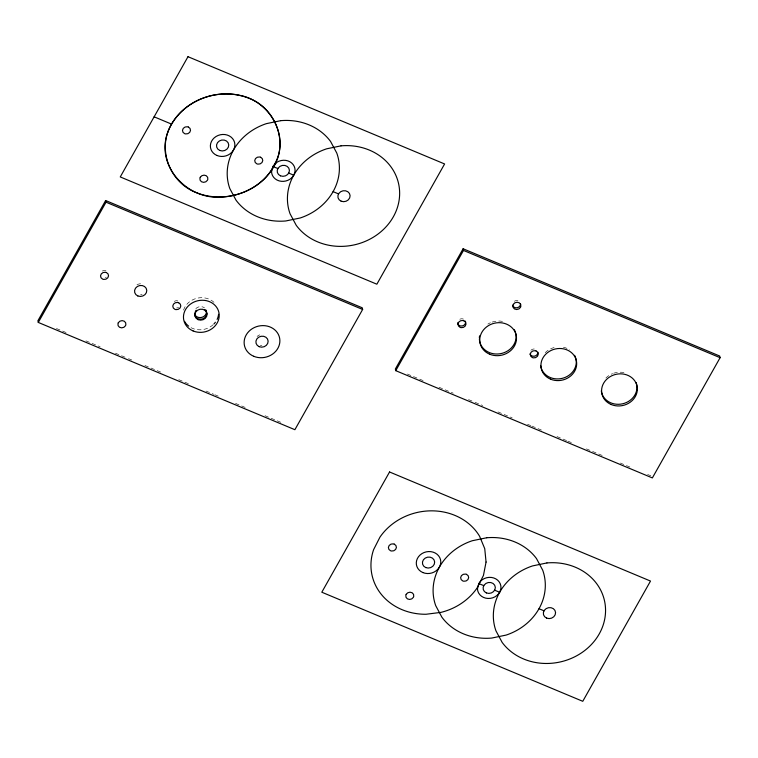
<?xml version="1.0" encoding="UTF-8"?>
<svg xmlns="http://www.w3.org/2000/svg" width="758" height="758" viewBox="0 0 758 758"><rect width="100%" height="100%" fill="white"/><g stroke="black" fill="none" stroke-linecap="round" stroke-linejoin="round"><path stroke-width="0.57" stroke-dasharray="3.79 2.84" d="M463.47 319.109L462.475 318.834A4.065 3.61 -13.1 0 0 459.433 319.459M106.006 270.871L105.011 270.597A4.065 3.61 -13.1 0 0 101.97 271.231M407.378 374.026L423.76 380.867M439.043 387.262L453.237 393.194M468.529 399.589L473.987 401.863M475.077 402.327L482.723 405.521M498.006 411.907L512.2 417.848M527.492 424.234L530.771 425.608M531.86 426.062L541.686 430.165M556.969 436.561L566.804 440.663M567.894 441.128L573.351 443.402M586.455 448.878L602.837 455.729M620.309 463.034L632.314 468.056M647.607 474.442L650.876 475.816M56.462 328.527L68.476 333.548M85.948 340.854L100.141 346.785M115.424 353.181L127.439 358.202M128.528 358.657L131.807 360.022M144.911 365.498L161.293 372.349M178.765 379.654L190.77 384.676M206.062 391.062L213.699 394.255M214.798 394.719L220.256 396.993M235.539 403.389L247.553 408.41M265.025 415.716L281.408 422.557M530.884 350.319A4.065 3.61 -13.1 0 1 534.731 349.04L535.726 349.315A4.065 3.61 -13.1 0 1 536.588 349.817M545.21 352.688A17.984 15.956 -13.1 0 1 556.448 347.031M563.393 347.24A17.984 15.956 -13.1 0 1 569.59 349.826M605.879 378.043A17.984 15.956 -13.1 0 1 612.587 373.609M613.686 373.201A17.984 15.956 -13.1 0 1 626.269 373.211M514.322 301.267A4.065 3.61 -13.1 0 1 519.221 301.419M487.849 324.102A18.476 16.392 -13.1 0 1 490.388 322.756M492.188 322.065A18.476 16.392 -13.1 0 1 505.122 322.074M195.829 308.62A6.159 5.467 -13.1 0 1 204.489 307.852M142.116 294.436A6.159 5.467 -13.1 0 1 140.543 294.758M136.971 284.809A6.159 5.467 -13.1 0 1 143.091 284.269M178.575 307.341A4.065 3.61 -13.1 0 1 176.576 307.994M174.226 301.438A4.065 3.61 -13.1 0 1 177.268 300.803L178.263 301.078A4.065 3.61 -13.1 0 1 179.125 301.58M261.889 345.487A6.159 5.467 -13.1 0 1 260.297 345.44M257.095 336.514A6.159 5.467 -13.1 0 1 259.767 334.856M106.319 277.134A4.065 3.61 -13.1 0 1 105.362 277.58M213.121 324.727A17.984 15.956 -13.1 0 1 190.495 327.39M183.559 310.098A17.984 15.956 -13.1 0 1 197.611 298.102A17.984 15.956 -13.1 0 1 215.149 303.57"/><path stroke-width="1.14" d="M171.516 124.094C156.754 148.748 169.574 182.441 196.095 192.551C223.837 203.798 258.516 192.883 273.733 166.817C288.495 142.163 275.675 108.46 249.155 98.36C221.412 87.113 186.733 98.028 171.516 124.094L154.12 116.817M272.861 166.457L271.544 171.848A11.825 10.489 -13.1 0 0 285.851 180.991A11.825 10.489 -13.1 0 0 294.161 166.248A11.825 10.489 -13.1 0 0 276.964 162.231L272.861 166.457L277.864 168.541M478.772 583.546L477.455 588.938A11.825 10.489 -13.1 0 0 492.757 597.797A11.825 10.489 -13.1 0 0 499.115 581.765A11.825 10.489 -13.1 0 0 480.525 581.206L478.772 583.546L483.765 585.64M105.637 200.529L37.9 320.767L38.288 322.434L294.89 429.701L362.637 309.454L362.248 307.795L105.637 200.529L106.025 202.187L38.288 322.434M463.11 248.757L395.363 369.004L395.752 370.662L652.363 477.928L720.1 357.691L719.712 356.033L463.11 248.757L463.489 250.424L395.752 370.662M288.732 173.089L293.734 175.183M333.094 191.632L338.532 193.906M463.489 250.424L720.1 357.691M106.025 202.187L362.637 309.454M494.642 590.188L499.645 592.273M539.004 608.731L544.007 610.815M537.905 352.262A4.065 3.61 -13.1 0 1 532.997 356.203L532.002 355.928A4.065 3.61 -13.1 0 1 530.013 353.901M465.459 321.136A4.065 3.61 -13.1 0 1 460.741 325.997L459.746 325.722A4.065 3.61 -13.1 0 1 457.567 322.766M574.611 355.312A17.984 15.956 -13.1 0 1 563.241 378.09A17.984 15.956 -13.1 0 1 540.634 365.489M636.133 382.591A17.984 15.956 -13.1 0 1 622.782 403.758A17.984 15.956 -13.1 0 1 601.302 390.844M520.528 303.873A4.065 3.61 -13.1 0 1 520.443 304.82L520.083 305.72A4.065 3.61 -13.1 0 1 512.635 305.502M514.379 329.739A18.476 16.392 -13.1 0 1 502.128 353.313A18.476 16.392 -13.1 0 1 479.378 339.129M479.359 338.059A18.476 16.392 -13.1 0 1 479.568 335.889M206.195 310.174A6.159 5.467 -13.1 0 1 202.206 317.261A6.159 5.467 -13.1 0 1 194.512 314.039M204.868 309.501A6.159 5.467 -13.1 0 1 202.585 318.9A6.159 5.467 -13.1 0 1 194.749 312.846M195.299 311.472A6.159 5.467 -13.1 0 1 196.218 310.259M218.56 314.276A17.984 15.956 -13.1 0 1 217.11 319.421M215.395 322.235A17.984 15.956 -13.1 0 1 213.936 323.941M188.666 326.158A17.984 15.956 -13.1 0 1 184.535 321.316M167.698 132.555C155.447 165.651 186.828 199.165 220.133 197.165C242.2 196.474 265.215 184.781 274.614 164.107C290.466 136.715 269.801 100.937 239.916 95.375C211.037 88.771 178.083 104.14 167.698 132.555M486.058 562.048L483.452 575.445L477.104 587.971A57.902 51.355 -13.1 0 1 441.014 612.369L426.043 614.264A57.902 51.355 -13.1 0 1 373.609 549.654L379.957 537.128A57.902 51.355 -13.1 0 1 479.596 536.257L484.741 548.678L486.058 562.048M118.314 322.737L117.954 323.647A4.065 3.61 -13.1 0 0 125.487 325.741L125.847 324.831A4.065 3.61 -13.1 0 0 118.314 322.737M200.283 177.249L199.923 178.158A4.065 3.61 -13.1 0 0 207.455 180.243L207.815 179.343A4.065 3.61 -13.1 0 0 200.283 177.249M513.289 304.384L512.929 305.294A4.065 3.61 -13.1 0 0 520.471 307.388L520.831 306.478A4.065 3.61 -13.1 0 0 513.289 304.384M406.184 594.338L405.833 595.248A4.065 3.61 -13.1 0 0 413.366 597.342L413.726 596.432A4.065 3.61 -13.1 0 0 406.184 594.338M187.993 56.698L120.257 176.936L376.859 284.203L444.605 163.965L187.993 56.698M389.555 471.978L321.809 592.216L582.769 701.302L650.506 581.064L389.555 471.978M280.792 120.664L266.361 123.649A56.424 50.047 -13.1 0 0 229.807 188.543L236.003 200.15A56.424 50.047 -13.1 0 0 285.804 220.966L300.225 217.982A56.424 50.047 -13.1 0 0 336.789 153.088L330.583 141.481A56.424 50.047 -13.1 0 0 280.792 120.664M341.024 145.849L326.603 148.824A56.424 50.047 -13.1 0 0 290.039 213.728L296.245 225.334A56.424 50.047 -13.1 0 0 393.336 216.816A56.424 50.047 -13.1 0 0 341.024 145.849M486.693 537.763L472.272 540.738A56.424 50.047 -13.1 0 0 435.708 605.642L441.914 617.249A56.424 50.047 -13.1 0 0 491.715 638.065L506.136 635.081A56.424 50.047 -13.1 0 0 542.7 570.177L536.493 558.58A56.424 50.047 -13.1 0 0 486.693 537.763M546.935 562.938L532.514 565.923A56.424 50.047 -13.1 0 0 495.95 630.827L502.156 642.424A56.424 50.047 -13.1 0 0 599.246 633.906A56.424 50.047 -13.1 0 0 546.935 562.938M188.363 127.041L187.368 126.766A4.065 3.61 -13.1 0 0 184.63 133.654L185.625 133.929A4.065 3.61 -13.1 0 0 188.363 127.041M260.619 157.247L259.624 156.972A4.065 3.61 -13.1 0 0 256.886 163.861L257.881 164.135A4.065 3.61 -13.1 0 0 260.619 157.247M463.858 320.767L462.863 320.492A4.065 3.61 -13.1 0 0 460.134 327.38L461.12 327.655A4.065 3.61 -13.1 0 0 463.858 320.767M536.114 350.973L535.12 350.698A4.065 3.61 -13.1 0 0 532.391 357.587L533.376 357.861A4.065 3.61 -13.1 0 0 536.114 350.973M106.395 272.539L105.4 272.264A4.065 3.61 -13.1 0 0 102.671 279.152L103.657 279.427A4.065 3.61 -13.1 0 0 106.395 272.539M178.651 302.745L177.656 302.461A4.065 3.61 -13.1 0 0 174.927 309.349L175.913 309.634A4.065 3.61 -13.1 0 0 178.651 302.745M394.264 544.14L393.279 543.865A4.065 3.61 -13.1 0 0 390.541 550.753L391.535 551.028A4.065 3.61 -13.1 0 0 394.264 544.14M466.521 574.346L465.535 574.071A4.065 3.61 -13.1 0 0 462.797 580.96L463.792 581.234A4.065 3.61 -13.1 0 0 466.521 574.346M550.554 379.171A17.984 15.956 -13.1 0 0 576.667 362.978A17.984 15.956 -13.1 0 0 549.171 351.485A17.984 15.956 -13.1 0 0 550.554 379.171M611.223 404.535A17.984 15.956 -13.1 0 0 637.336 388.333A17.984 15.956 -13.1 0 0 609.839 376.84A17.984 15.956 -13.1 0 0 611.223 404.535M489.659 354.213A18.476 16.392 -13.1 0 0 516.482 337.566A18.476 16.392 -13.1 0 0 488.228 325.76A18.476 16.392 -13.1 0 0 489.659 354.213M280.479 175.828A6.159 5.467 -13.1 0 0 289.414 170.275A6.159 5.467 -13.1 0 0 279.996 166.343A6.159 5.467 -13.1 0 0 280.479 175.828M341.147 201.192A6.159 5.467 -13.1 0 0 350.092 195.64A6.159 5.467 -13.1 0 0 340.674 191.708A6.159 5.467 -13.1 0 0 341.147 201.192M216.977 155.475A12.318 10.925 -13.1 0 0 234.866 144.38A12.318 10.925 -13.1 0 0 216.03 136.506A12.318 10.925 -13.1 0 0 216.977 155.475M219.801 150.463A6.159 5.467 -13.1 0 0 228.745 144.92A6.159 5.467 -13.1 0 0 219.327 140.979A6.159 5.467 -13.1 0 0 219.801 150.463M486.38 592.917A6.159 5.467 -13.1 0 0 495.325 587.374A6.159 5.467 -13.1 0 0 485.906 583.442A6.159 5.467 -13.1 0 0 486.38 592.917M546.622 618.102A6.159 5.467 -13.1 0 0 555.567 612.559A6.159 5.467 -13.1 0 0 546.148 608.617A6.159 5.467 -13.1 0 0 546.622 618.102M422.888 572.565A12.318 10.925 -13.1 0 0 440.777 561.479A12.318 10.925 -13.1 0 0 421.941 553.605A12.318 10.925 -13.1 0 0 422.888 572.565M425.712 567.562A6.159 5.467 -13.1 0 0 434.656 562.01A6.159 5.467 -13.1 0 0 425.238 558.077A6.159 5.467 -13.1 0 0 425.712 567.562M259.179 346.681A6.159 5.467 -13.1 0 0 268.124 341.128A6.159 5.467 -13.1 0 0 258.705 337.196A6.159 5.467 -13.1 0 0 259.179 346.681M137.833 295.952A6.159 5.467 -13.1 0 0 146.777 290.409A6.159 5.467 -13.1 0 0 137.359 286.467A6.159 5.467 -13.1 0 0 137.833 295.952M198.122 319.658A6.159 5.467 -13.1 0 0 207.067 314.106A6.159 5.467 -13.1 0 0 197.648 310.174A6.159 5.467 -13.1 0 0 198.122 319.658M193.091 330.933A17.984 15.956 -13.1 0 0 219.204 314.741A17.984 15.956 -13.1 0 0 191.708 303.247A17.984 15.956 -13.1 0 0 193.091 330.933M253.759 356.298A17.984 15.956 -13.1 0 0 279.873 340.105A17.984 15.956 -13.1 0 0 252.376 328.612A17.984 15.956 -13.1 0 0 253.759 356.298"/></g></svg>
